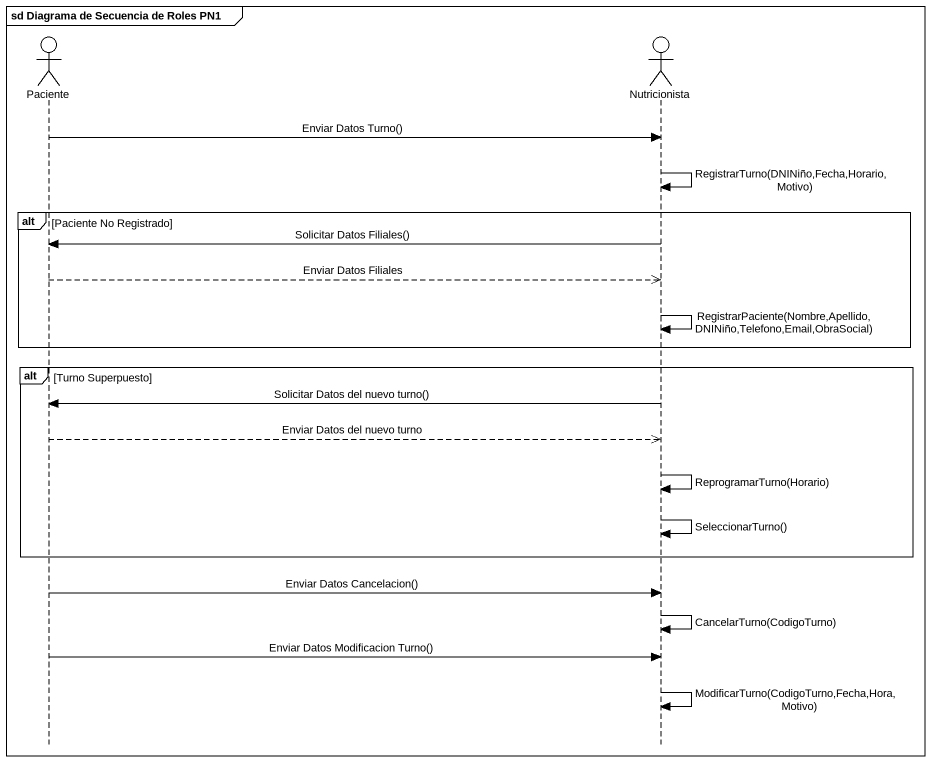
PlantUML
@startuml
mainframe sd Diagrama de Secuencia de Roles PN1
hide footbox
actor Paciente
actor Nutricionista

Paciente -> Nutricionista : Enviar Datos Turno()
Nutricionista -> Nutricionista : RegistrarTurno(DNINiño,Fecha,Horario,Motivo)
alt Paciente No Registrado
  Nutricionista -> Paciente : Solicitar Datos Filiales()
  Paciente -->> Nutricionista : Enviar Datos Filiales
  Nutricionista -> Nutricionista : RegistrarPaciente(Nombre,Apellido,DNINiño,Telefono,Email,ObraSocial)
end
alt Turno Superpuesto
  Nutricionista -> Paciente : Solicitar Datos del nuevo turno()
  Paciente -->> Nutricionista : Enviar Datos del nuevo turno
  Nutricionista -> Nutricionista : ReprogramarTurno(Horario)
  Nutricionista -> Nutricionista : SeleccionarTurno()
end
Paciente -> Nutricionista : Enviar Datos Cancelacion()
Nutricionista -> Nutricionista : CancelarTurno(CodigoTurno)
Paciente -> Nutricionista : Enviar Datos Modificacion Turno()
Nutricionista -> Nutricionista : ModificarTurno(CodigoTurno,Fecha,Hora,Motivo)
@enduml
